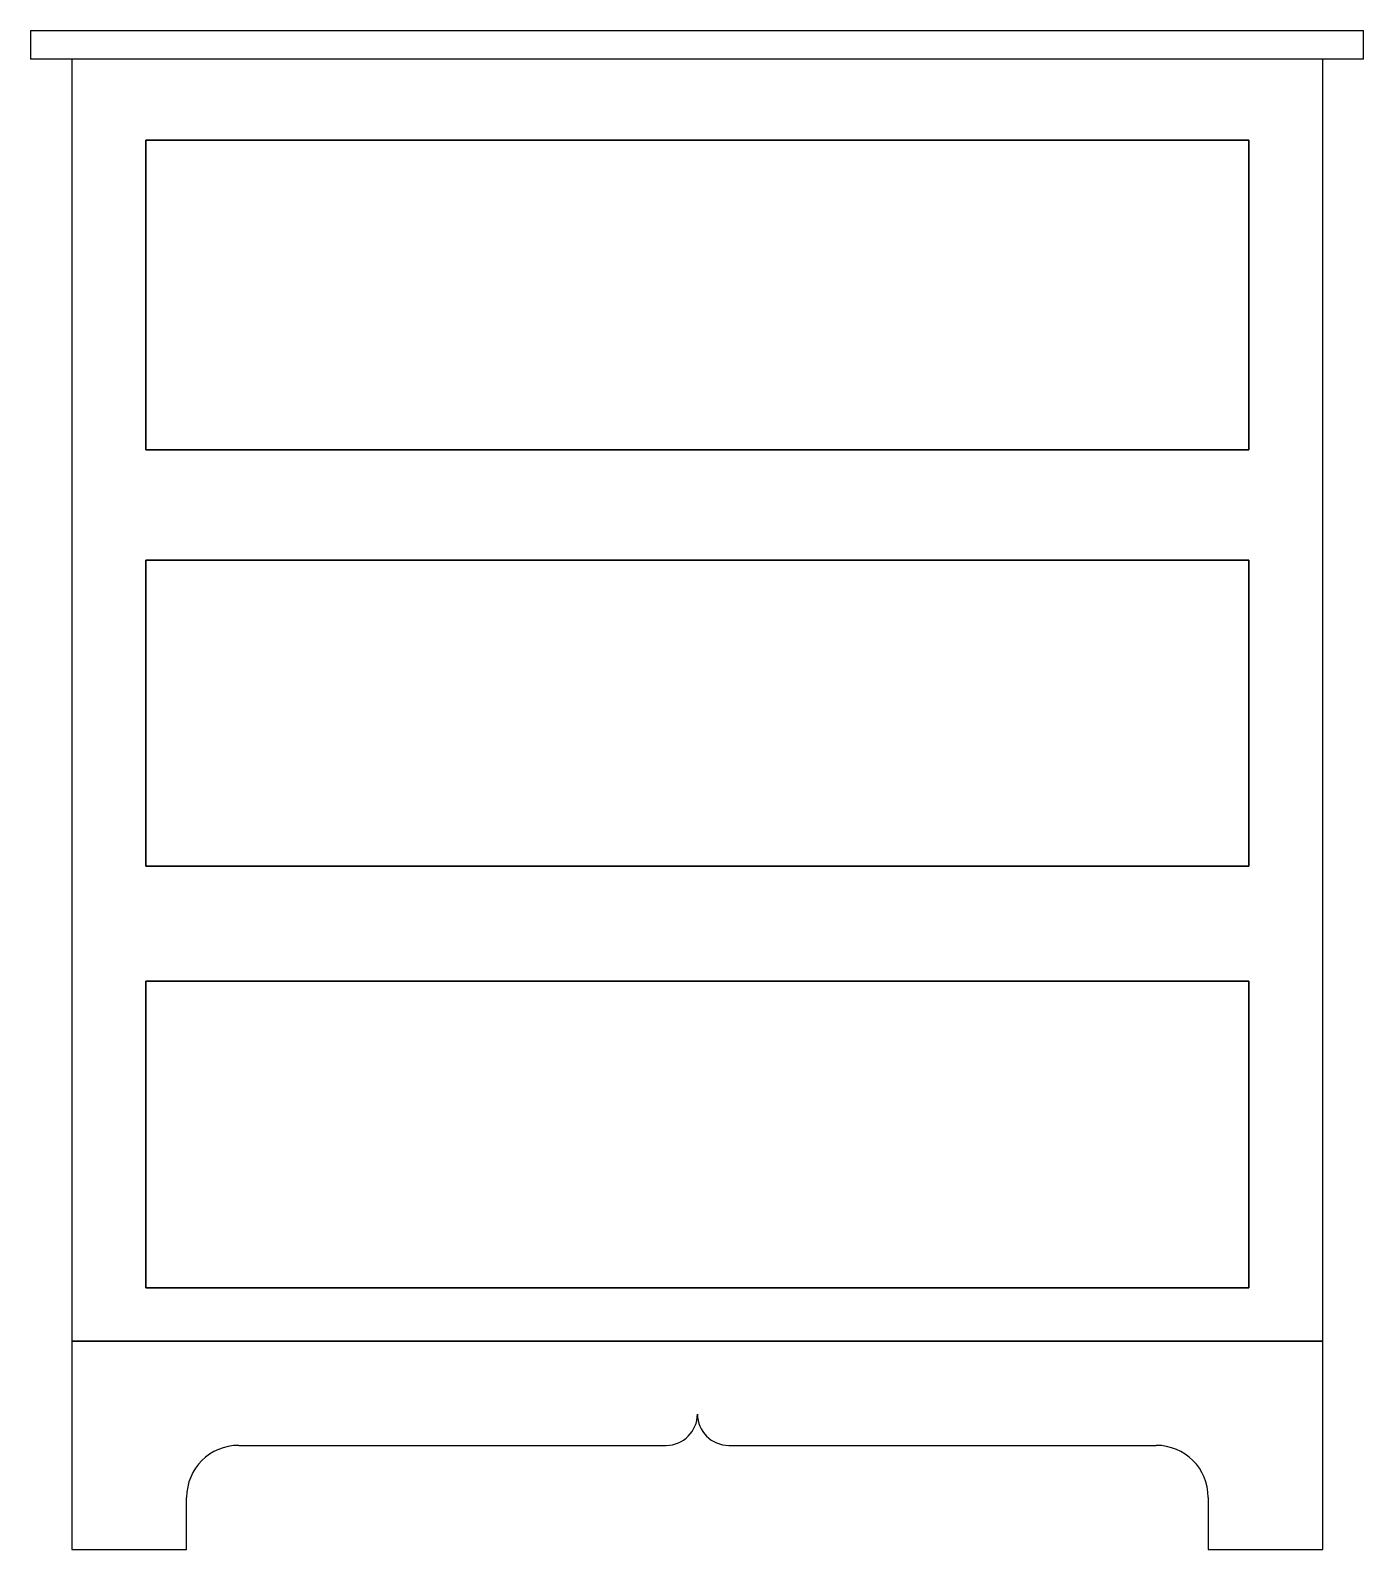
# Model space of a CAD drawing. Header units: millimetres. Extents: x -643 to 636, y 6 to 1463.
import ezdxf

# ---------------------------------------------------------------- set-up
doc = ezdxf.new("R2010")
doc.units = ezdxf.units.MM
doc.layers.add('IKE140005-T1', color=255, linetype='Continuous')

msp = doc.modelspace()

# ---------------------------------------------------------------- linework, layer by layer
at = {"layer": 'IKE140005-T1'}
for p, q in [((-642.8, 1463.4), (636.1, 1463.4)), ((-642.8, 1463.4), (-642.8, 1435.7)), ((636.1, 1435.7), (636.1, 1463.4)), ((636.1, 1435.7), (-642.8, 1435.7)), ((-602.9, 1435.7), (-602.9, 206.2)), ((597, 206.2), (597, 1435.7)), ((-531.9, 1358.2), (526.1, 1358.2)), ((-531.9, 1061.2), (-531.9, 1358.2)), ((-531.9, 1358.2), (-531.9, 1061.2)), ((526.1, 1358.2), (-531.9, 1358.2)), ((526.1, 1358.2), (526.1, 1061.2)), ((526.1, 1061.2), (526.1, 1358.2)), ((526.1, 1061.2), (-531.9, 1061.2)), ((-531.9, 1061.2), (526.1, 1061.2)), ((-531.9, 955.2), (526.1, 955.2)), ((-531.9, 661.6), (-531.9, 955.2)), ((-531.9, 955.2), (-531.9, 661.6)), ((526.1, 955.2), (-531.9, 955.2)), ((526.1, 955.2), (526.1, 661.6)), ((526.1, 661.6), (526.1, 955.2)), ((526.1, 661.6), (-531.9, 661.6)), ((-531.9, 661.6), (526.1, 661.6)), ((-531.9, 551.5), (526.1, 551.5)), ((-531.9, 257.2), (-531.9, 551.5)), ((-531.9, 551.5), (-531.9, 257.2)), ((526.1, 551.5), (-531.9, 551.5)), ((526.1, 551.5), (526.1, 257.2)), ((526.1, 257.2), (526.1, 551.5)), ((526.1, 257.2), (-531.9, 257.2)), ((-531.9, 257.2), (526.1, 257.2)), ((597.1, 206.2), (-602.9, 206.2)), ((-602.9, 206.2), (-602.9, 6.2)), ((-602.9, 206.2), (597, 206.2)), ((597.1, 6.2), (597.1, 206.2)), ((-442.9, 106.2), (-32.9, 106.2)), ((27.1, 106.2), (437.1, 106.2)), ((-492.9, 6.2), (-492.9, 56.2)), ((487.1, 56.2), (487.1, 6.2)), ((-602.9, 6.2), (-492.9, 6.2)), ((487.1, 6.2), (597.1, 6.2))]:
    msp.add_line(p, q, dxfattribs=at)
for centre, radius, start, end in [((-32.9, 136.2), 30, 270, 360), ((27.1, 136.2), 30, 180, 270), ((-442.9, 56.2), 50, 90, 180), ((437.1, 56.2), 50, 360, 90)]:
    msp.add_arc(centre, radius, start, end, dxfattribs=at)

doc.saveas('drawing.dxf')
